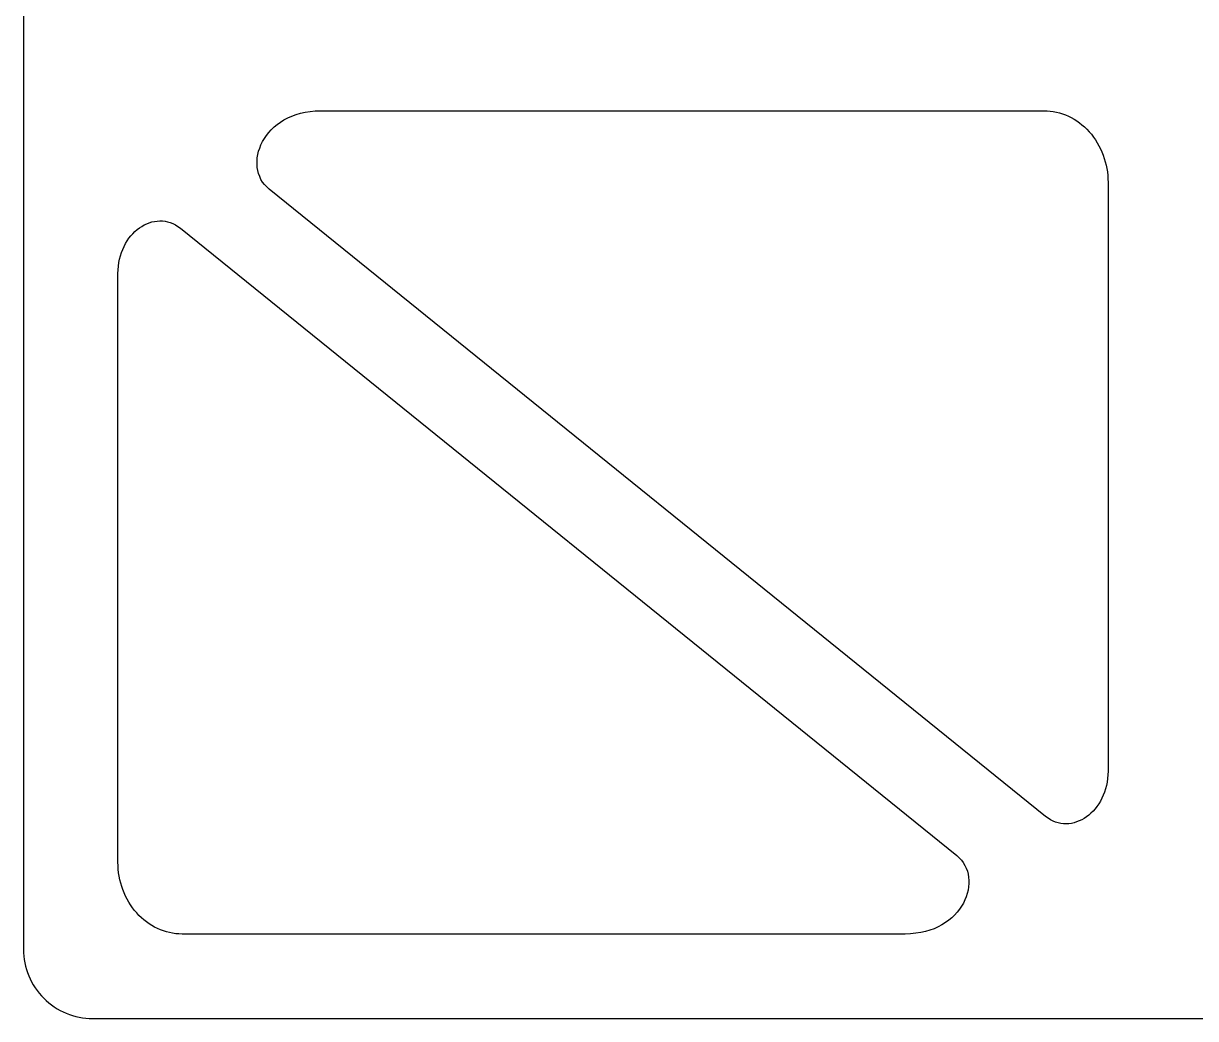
# Model space of a CAD drawing. Extents: x 0 to 500, y 0 to 300.
# Drawn here: x 0 to 169.3, y 0 to 143.7 of the extents above; entities that cross this region are included whole.
import ezdxf

# ---------------------------------------------------------------- set-up
doc = ezdxf.new("R2010")
doc.units = 0
doc.layers.add('Nível Padrão', color=18, linetype='CONTINUOUS')

msp = doc.modelspace()

# ---------------------------------------------------------------- linework, layer by layer
at = {"layer": 'Nível Padrão'}
msp.add_lwpolyline([(0, 10, 0.414214), (10, 0), (490, 0, 0.414214), (500, 10), (500, 290, 0.414214), (490, 300), (10, 300, 0.414214), (0, 290), (0, 10)], format="xyb", close=True, dxfattribs=at)
for points in [[(147.62, 29.2), (35.48, 119.79), (35.13, 120.11), (34.81, 120.45), (34.54, 120.81), (34.31, 121.2), (34.12, 121.61), (33.97, 122.03), (33.85, 122.47), (33.78, 122.92), (33.74, 123.37), (33.74, 123.84), (33.78, 124.31), (33.86, 124.79), (33.97, 125.26), (34.12, 125.73), (34.31, 126.2), (34.54, 126.66), (34.8, 127.11), (35.1, 127.55), (35.43, 127.97), (35.8, 128.38), (36.21, 128.77), (36.65, 129.14), (37.12, 129.48), (37.63, 129.8), (38.18, 130.09), (38.75, 130.35), (39.37, 130.57), (40.01, 130.76), (40.69, 130.92), (41.41, 131.03), (42.15, 131.1), (42.93, 131.12), (147.38, 131.12), (147.84, 131.11), (148.3, 131.07), (148.75, 131.01), (149.2, 130.92), (149.64, 130.81), (150.08, 130.67), (150.51, 130.51), (150.93, 130.33), (151.34, 130.12), (151.75, 129.9), (152.14, 129.65), (152.52, 129.38), (152.89, 129.08), (153.25, 128.77), (153.6, 128.44), (153.93, 128.08), (154.25, 127.71), (154.55, 127.32), (154.83, 126.92), (155.09, 126.5), (155.33, 126.07), (155.56, 125.63), (155.76, 125.18), (155.94, 124.71), (156.11, 124.24), (156.25, 123.76), (156.37, 123.27), (156.47, 122.78), (156.55, 122.28), (156.6, 121.77), (156.64, 121.26), (156.65, 120.74), (156.65, 35.74), (156.63, 35.19), (156.59, 34.66), (156.51, 34.15), (156.41, 33.65), (156.29, 33.17), (156.14, 32.7), (155.96, 32.25), (155.76, 31.82), (155.55, 31.41), (155.31, 31.01), (155.05, 30.64), (154.78, 30.3), (154.49, 29.97), (154.18, 29.67), (153.87, 29.39), (153.54, 29.14), (153.2, 28.91), (152.85, 28.71), (152.49, 28.54), (152.12, 28.39), (151.75, 28.28), (151.37, 28.19), (150.99, 28.14), (150.61, 28.12), (150.23, 28.13), (149.84, 28.18), (149.46, 28.25), (149.08, 28.37), (148.71, 28.52), (148.34, 28.71), (147.98, 28.93), (147.62, 29.2)], [(22.67, 114.14), (134.82, 23.54), (135.17, 23.22), (135.48, 22.88), (135.75, 22.52), (135.98, 22.13), (136.18, 21.73), (136.33, 21.3), (136.44, 20.87), (136.52, 20.42), (136.56, 19.96), (136.55, 19.49), (136.51, 19.02), (136.44, 18.55), (136.32, 18.07), (136.17, 17.6), (135.98, 17.13), (135.76, 16.67), (135.5, 16.22), (135.2, 15.79), (134.86, 15.36), (134.49, 14.95), (134.09, 14.56), (133.65, 14.2), (133.17, 13.85), (132.66, 13.53), (132.12, 13.24), (131.54, 12.98), (130.93, 12.76), (130.28, 12.57), (129.6, 12.42), (128.89, 12.31), (128.14, 12.24), (127.37, 12.21), (22.91, 12.21), (22.45, 12.23), (22, 12.26), (21.54, 12.33), (21.1, 12.42), (20.65, 12.53), (20.22, 12.66), (19.79, 12.82), (19.37, 13), (18.95, 13.21), (18.55, 13.44), (18.16, 13.69), (17.77, 13.96), (17.4, 14.25), (17.04, 14.56), (16.69, 14.9), (16.36, 15.25), (16.04, 15.63), (15.75, 16.01), (15.47, 16.42), (15.2, 16.83), (14.96, 17.26), (14.74, 17.7), (14.54, 18.16), (14.35, 18.62), (14.19, 19.09), (14.05, 19.57), (13.93, 20.06), (13.83, 20.56), (13.75, 21.06), (13.69, 21.56), (13.66, 22.07), (13.65, 22.59), (13.65, 107.6), (13.66, 108.14), (13.71, 108.67), (13.78, 109.18), (13.88, 109.68), (14.01, 110.17), (14.16, 110.64), (14.34, 111.08), (14.53, 111.52), (14.75, 111.93), (14.99, 112.32), (15.24, 112.69), (15.52, 113.04), (15.81, 113.36), (16.11, 113.67), (16.43, 113.94), (16.76, 114.2), (17.1, 114.42), (17.45, 114.62), (17.81, 114.8), (18.17, 114.94), (18.55, 115.05), (18.92, 115.14), (19.3, 115.19), (19.69, 115.21), (20.07, 115.2), (20.45, 115.16), (20.83, 115.08), (21.21, 114.96), (21.59, 114.81), (21.96, 114.63), (22.32, 114.4), (22.67, 114.14)]]:
    msp.add_lwpolyline(points, close=True, dxfattribs=at)

doc.saveas('drawing.dxf')
